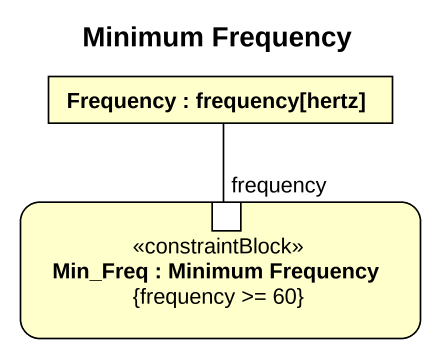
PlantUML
@startuml
title Minimum Frequency
rectangle "Frequency : frequency[hertz]" as Frequency
rectangle "Min_Freq : Minimum Frequency\n{frequency >= 60}" as Min_Freq <<constraintBlock>> {
  port frequency
}
frequency -up- Frequency
@enduml
